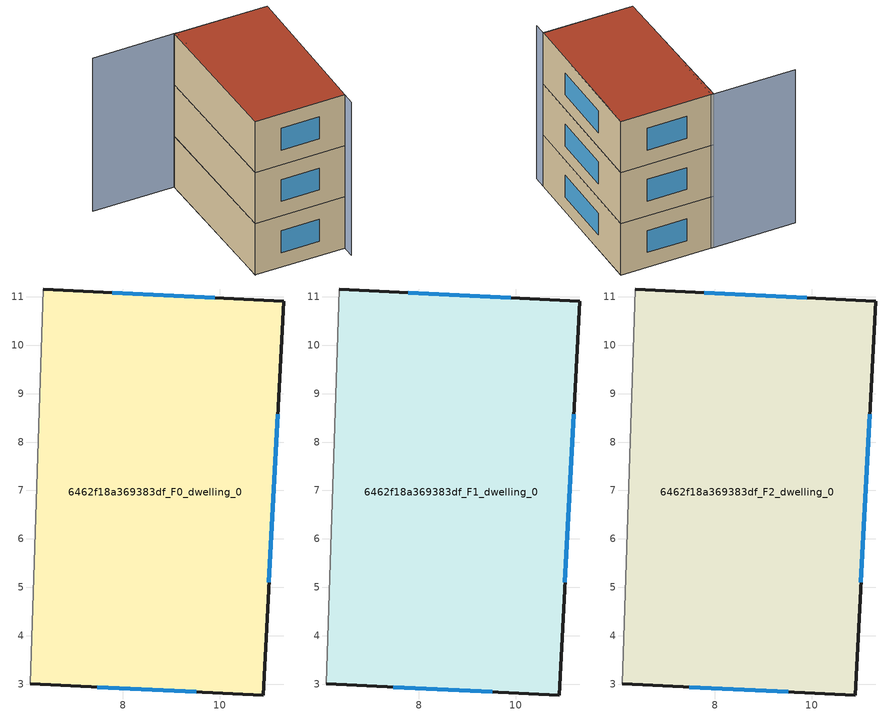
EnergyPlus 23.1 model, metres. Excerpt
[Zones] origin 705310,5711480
6462f18a369383df_F0_dwelling_0
 floor ground (EU_floor_Construction): 11.32,10.9 10.9,2.78 6.09,3.01 6.35,11.16 z0
 wall outside (EU_wall_Construction): 6.09,3.01 10.9,2.78 11.32,10.9 6.35,11.16 z0:3
 wall adiabatic (EU_wall_Construction): 6.35,11.16 6.09,3.01 z0:3
 window (EU_Window_Construction): 9.89,10.98 7.78,11.09 / 11.02,5.11 11.2,8.57 / 7.47,2.94 9.52,2.84 z0.86:2.14
6462f18a369383df_F1_dwelling_0
 floor to 6462f18a369383df_F0_dwelling_0 (EU_floor_Construction): 11.32,10.9 10.9,2.78 6.09,3.01 6.35,11.16 z3
 wall outside (EU_wall_Construction): 6.09,3.01 10.9,2.78 11.32,10.9 6.35,11.16 z3:6
 wall adiabatic (EU_wall_Construction): 6.35,11.16 6.09,3.01 z3:6
 window (EU_Window_Construction): 9.89,10.98 7.78,11.09 / 11.02,5.11 11.2,8.57 / 7.47,2.94 9.52,2.84 z3.86:5.14
6462f18a369383df_F2_dwelling_0
 floor to 6462f18a369383df_F1_dwelling_0 (EU_floor_Construction): 11.32,10.9 10.9,2.78 6.09,3.01 6.35,11.16 z6
 wall outside (EU_wall_Construction): 6.09,3.01 10.9,2.78 11.32,10.9 6.35,11.16 z6:9
 wall adiabatic (EU_wall_Construction): 6.35,11.16 6.09,3.01 z6:9
 window (EU_Window_Construction): 9.89,10.98 7.78,11.09 / 11.02,5.11 11.2,8.57 / 7.47,2.94 9.52,2.84 z6.86:8.14
 roof outside (EU_roof_Construction): 10.9,2.78 11.32,10.9 6.35,11.16 6.09,3.01 z9
shading: 10.85,2.1 11.26,9.75 / 1.98,11.39 6.49,11.17 / 6.49,11.17 6.09,3.01 z0:9
[Building]
EU S2 Campaign: North Axis=0; Terrain=City; Solar Distribution=FullExterior
[Site:Location]
London: Latitude=51.5; Longitude=-0.5; Time Zone=0; Elevation=25
[SizingPeriod:WeatherFileDays]
AnnualSizingPeriod: Begin Month=1; Begin Day of Month=1; End Month=12; End Day of Month=31; Day of Week for Start Day=Monday; Use Weather File Daylight Saving Period=No; Use Weather File Rain and Snow Indicators=No
[MATERIAL]
EU_InternalMass_Material: Roughness=MediumRough; Thickness=0.1; Conductivity=1; Density=1800; Specific Heat=900; Thermal Absorptance=0.9; Solar Absorptance=0.7; Visible Absorptance=0.7
[MATERIAL:NOMASS] Roughness=MediumRough; Thermal Absorptance=0.9; Solar Absorptance=0.7; Visible Absorptance=0.7
Name | Thermal Resistance
EU_wall_NoMass | 2.78369
EU_roof_NoMass | 4.4539
EU_floor_NoMass | 3.71158
[WINDOWMATERIAL:SIMPLEGLAZINGSYSTEM]
EU_Window_SimpleGlazing: UFactor=1.70637; Solar Heat Gain Coefficient=0.72; Visible Transmittance=0.72
[CONSTRUCTION]
EU_wall_Construction: EU_wall_NoMass
EU_roof_Construction: EU_roof_NoMass
EU_floor_Construction: EU_floor_NoMass
EU_Window_Construction: EU_Window_SimpleGlazing
EU_InternalMass_Construction: EU_InternalMass_Material
[ZONE] Type=1; Multiplier=1; Ceiling Height=autocalculate; Volume=119.487; Floor Area=autocalculate; Part of Total Floor Area=Yes
6462f18a369383df_F0_dwelling_0; 6462f18a369383df_F1_dwelling_0; 6462f18a369383df_F2_dwelling_0
[INTERNALMASS] Construction=EU_InternalMass_Construction; Surface Area=39.8285
Name | Zone or ZoneList
6462f18a369383df_F0_dwelling_0_EU_InternalMass | 6462f18a369383df_F0_dwelling_0
6462f18a369383df_F1_dwelling_0_EU_InternalMass | 6462f18a369383df_F1_dwelling_0
6462f18a369383df_F2_dwelling_0_EU_InternalMass | 6462f18a369383df_F2_dwelling_0
[OTHEREQUIPMENT] Fuel Type=Electricity; Design Level Calculation Method=Watts/Area; Power per Zone Floor Area=1; Fraction Latent=0; Fraction Radiant=0; Fraction Lost=0; Carbon Dioxide Generation Rate=0; EndUse Subcategory=EU_Step8_InternalGains
Name | Zone or ZoneList or Space or SpaceList | Schedule
EU_Step8_InternalGain_6462f18a369383df_F0_dwelling_0_f000 | 6462f18a369383df_F0_dwelling_0 | EU_Step8_GainSchedule_6462f18a369383df_F0_dwelling_0_f000
EU_Step8_InternalGain_6462f18a369383df_F1_dwelling_0_f000 | 6462f18a369383df_F1_dwelling_0 | EU_Step8_GainSchedule_6462f18a369383df_F1_dwelling_0_f000
EU_Step8_InternalGain_6462f18a369383df_F2_dwelling_0_f000 | 6462f18a369383df_F2_dwelling_0 | EU_Step8_GainSchedule_6462f18a369383df_F2_dwelling_0_f000
[ZONEVENTILATION:DESIGNFLOWRATE] Schedule=EU_AlwaysOn; Design Flow Rate Calculation Method=AirChanges/Hour; Air Changes per Hour=0.449045; Ventilation Type=Natural; Fan Pressure Rise=0; Fan Total Efficiency=1; Constant Term Coefficient=1; Temperature Term Coefficient=0; Velocity Term Coefficient=0; Velocity Squared Term Coefficient=0; Minimum Indoor Temperature=-100; Maximum Indoor Temperature=100; Delta Temperature=-100; Minimum Outdoor Temperature=-100; Maximum Outdoor Temperature=100; Maximum Wind Speed=40
Name | Zone or ZoneList or Space or SpaceList
EU_ConstantAir_6462f18a369383df_F0_dwelling_0 | 6462f18a369383df_F0_dwelling_0
EU_ConstantAir_6462f18a369383df_F1_dwelling_0 | 6462f18a369383df_F1_dwelling_0
EU_ConstantAir_6462f18a369383df_F2_dwelling_0 | 6462f18a369383df_F2_dwelling_0
[HVACTEMPLATE:THERMOSTAT] Constant Heating Setpoint=20; Constant Cooling Setpoint=50
EU_HeatOnly_6462f18a369383df_F0_dwelling_0; EU_HeatOnly_6462f18a369383df_F1_dwelling_0; EU_HeatOnly_6462f18a369383df_F2_dwelling_0
[HVACTEMPLATE:ZONE:IDEALLOADSAIRSYSTEM] System Availability Schedule=EU_AlwaysOn; Maximum Heating Supply Air Temperature=50; Minimum Cooling Supply Air Temperature=13; Maximum Heating Supply Air Humidity Ratio=0.0156; Minimum Cooling Supply Air Humidity Ratio=0.0077; Heating Limit=NoLimit; Cooling Limit=NoLimit; Heating Availability Schedule=EU_AlwaysOn; Cooling Availability Schedule=EU_CoolingOff; Dehumidification Control Type=ConstantSensibleHeatRatio; Cooling Sensible Heat Ratio=0.7; Dehumidification Setpoint=60; Humidification Control Type=None; Humidification Setpoint=30; Outdoor Air Method=None; Outdoor Air Flow Rate per Person=0.00944; Outdoor Air Flow Rate per Zone Floor Area=0; Outdoor Air Flow Rate per Zone=0; Demand Controlled Ventilation Type=None; Outdoor Air Economizer Type=NoEconomizer; Heat Recovery Type=None; Sensible Heat Recovery Effectiveness=0.7; Latent Heat Recovery Effectiveness=0.65
Name | Template Thermostat
6462f18a369383df_F0_dwelling_0 | EU_HeatOnly_6462f18a369383df_F0_dwelling_0
6462f18a369383df_F1_dwelling_0 | EU_HeatOnly_6462f18a369383df_F1_dwelling_0
6462f18a369383df_F2_dwelling_0 | EU_HeatOnly_6462f18a369383df_F2_dwelling_0
[SIZING:ZONE] Zone Cooling Design Supply Air Temperature Input Method=SupplyAirTemperature; Zone Cooling Design Supply Air Temperature=13; Zone Heating Design Supply Air Temperature Input Method=SupplyAirTemperature; Zone Heating Design Supply Air Temperature=50; Zone Cooling Design Supply Air Humidity Ratio=0.008; Zone Heating Design Supply Air Humidity Ratio=0.008; Cooling Design Air Flow Method=DesignDay; Cooling Design Air Flow Rate=0; Cooling Minimum Air Flow per Zone Floor Area=0.000762; Cooling Minimum Air Flow=0; Cooling Minimum Air Flow Fraction=0.2; Heating Design Air Flow Method=DesignDay; Heating Design Air Flow Rate=0; Heating Maximum Air Flow per Zone Floor Area=0.002032; Heating Maximum Air Flow=0.141576; Heating Maximum Air Flow Fraction=0.3; Account for Dedicated Outdoor Air System=No; Dedicated Outdoor Air System Control Strategy=NeutralSupplyAir; Dedicated Outdoor Air Low Setpoint Temperature for Design=autosize; Dedicated Outdoor Air High Setpoint Temperature for Design=autosize; Zone Load Sizing Method=Sensible Load Only No Latent Load; Zone Latent Cooling Design Supply Air Humidity Ratio Input Method=HumidityRatioDifference; Zone Cooling Design Supply Air Humidity Ratio Difference=0.005; Zone Latent Heating Design Supply Air Humidity Ratio Input Method=HumidityRatioDifference; Zone Humidification Design Supply Air Humidity Ratio Difference=0.005
6462f18a369383df_F0_dwelling_0; 6462f18a369383df_F1_dwelling_0; 6462f18a369383df_F2_dwelling_0
[SCHEDULE:CONSTANT]
Name | Hourly Value
EU_AlwaysOn | 1
EU_CoolingOff | 0
[SCHEDULE:FILE] Column Number=1; Rows to Skip at Top=0; Number of Hours of Data=8760; Column Separator=Comma; Interpolate to Timestep=No; Minutes per Item=60; Adjust Schedule for Daylight Savings=Yes
Name | File
EU_Step8_GainSchedule_6462f18a369383df_F0_dwelling_0_f000 | ../../schedules/6462f18a369383df/6462f18a369383df_F0_dwelling_0_f000_gain.csv
EU_Step8_GainSchedule_6462f18a369383df_F1_dwelling_0_f000 | ../../schedules/6462f18a369383df/6462f18a369383df_F1_dwelling_0_f000_gain.csv
EU_Step8_GainSchedule_6462f18a369383df_F2_dwelling_0_f000 | ../../schedules/6462f18a369383df/6462f18a369383df_F2_dwelling_0_f000_gain.csv
